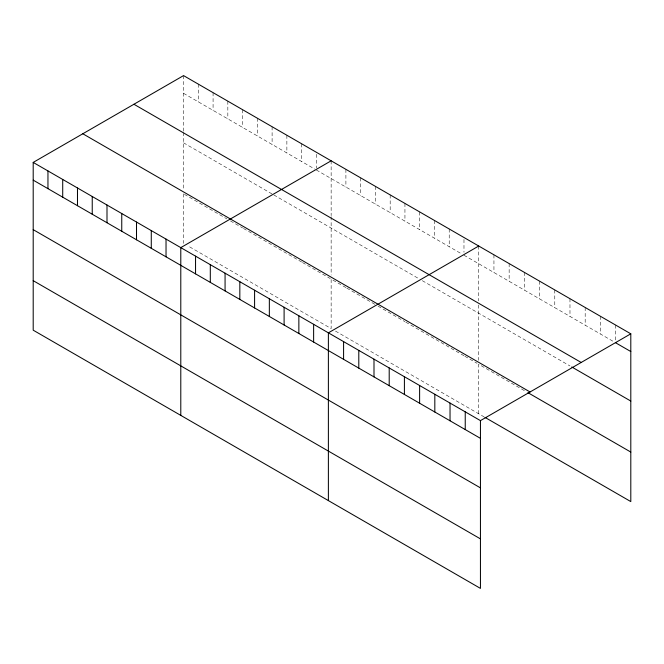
<?xml version="1.0" encoding="UTF-8"?>
<svg xmlns="http://www.w3.org/2000/svg" width="664" height="664" viewBox="0 0 664 664"><rect width="100%" height="100%" fill="white"/><g stroke="black" fill="none" stroke-linecap="round" stroke-linejoin="round"><path stroke-width="0.5" stroke-dasharray="3.32 2.49" d="M183.554 93.325L314.653 169.013M316.388 170.017L462.244 254.229M463.978 255.225L613.802 341.728M183.554 142.843L272.107 193.971M273.85 194.967L418.835 278.681M422.304 280.681L569.978 365.939M184.426 194.361L226.963 218.921M230.441 220.921L242.592 227.943M243.464 228.441L301.63 262.023M302.493 262.529L330.282 278.565M345.902 287.587L331.145 279.071L331.145 328.58L187.895 245.879M346.774 288.093L375.426 304.635M378.032 306.137L404.94 321.675M405.812 322.173L463.978 355.755M464.85 356.261L477.001 363.274M524.352 390.615L478.736 364.279L478.736 413.796M335.486 331.087L484.106 416.892M615.594 325.045L615.594 340.79M600.389 316.263L600.389 333.984M585.183 307.482L585.183 325.202M569.978 298.7L569.978 316.421M554.772 289.927L554.772 307.648M539.566 281.146L539.566 298.866M524.352 272.364L524.352 290.085M509.147 263.583L509.147 281.304M493.941 254.81L493.941 272.531M478.736 246.029L478.736 300.883M478.736 305.008L478.736 360.278M463.978 239.472L463.978 252.27M449.221 228.989L449.221 246.709M434.464 220.465L434.464 238.185M419.698 211.94L419.698 229.661M404.94 203.425L404.94 221.145M390.183 194.901L390.183 212.621M375.426 186.376L375.426 204.105M360.668 177.861L360.668 195.581M345.902 169.337L345.902 187.057M331.145 160.821L331.145 215.675M331.145 216.705L331.145 275.07M316.388 154.264L316.388 168.05M301.63 143.773L301.63 161.493M286.873 135.257L286.873 152.977M272.107 126.733L272.107 144.453M257.35 118.209L257.35 135.929M242.592 109.693L242.592 127.413M227.835 101.169L227.835 118.889M213.078 92.645L213.078 110.373M198.32 84.129L198.32 101.849M183.554 75.605L183.554 131.497M183.554 132.526L183.554 189.854M183.554 193.855L183.554 243.373"/><path stroke-width="1" d="M33.2 162.414L480.445 420.627L480.445 588.395L33.2 330.182L33.2 162.414L183.554 75.605L630.8 333.818L630.8 501.586L485.002 417.407M331.145 160.821L180.791 247.622L180.791 415.39M478.736 246.029L328.381 332.838L328.381 500.598M480.445 420.627L630.8 333.818M615.594 342.765L630.8 351.538M133.937 104.256L581.183 362.469M571.762 366.968L630.8 401.056M82.817 133.771L530.063 391.984M527.938 392.681L630.8 452.068M33.2 180.135L480.445 438.348M33.2 229.653L480.445 487.866M33.2 280.664L480.445 538.877M465.24 411.846L465.24 429.566M450.034 403.073L450.034 420.793M434.82 394.291L434.82 412.012M419.615 385.51L419.615 403.231M404.409 376.729L404.409 394.449M389.204 367.956L389.204 385.676M373.998 359.174L373.998 376.895M358.792 350.393L358.792 368.113M343.587 341.611L343.587 359.332M313.624 324.314L313.624 342.035M298.858 315.79L298.858 333.511M284.101 307.274L284.101 324.995M269.343 298.75L269.343 316.471M254.586 290.226L254.586 307.955M239.828 281.71L239.828 299.431M225.071 273.186L225.071 290.907M210.305 264.67L210.305 282.391M195.548 256.146L195.548 273.867M166.033 239.106L166.033 256.827M151.276 230.582L151.276 248.303M136.51 222.058L136.51 239.787M121.753 213.542L121.753 231.263M106.995 205.018L106.995 222.739M92.238 196.502L92.238 214.223M77.48 187.978L77.48 205.699M62.715 179.454L62.715 197.175M47.957 170.938L47.957 188.659"/></g></svg>
